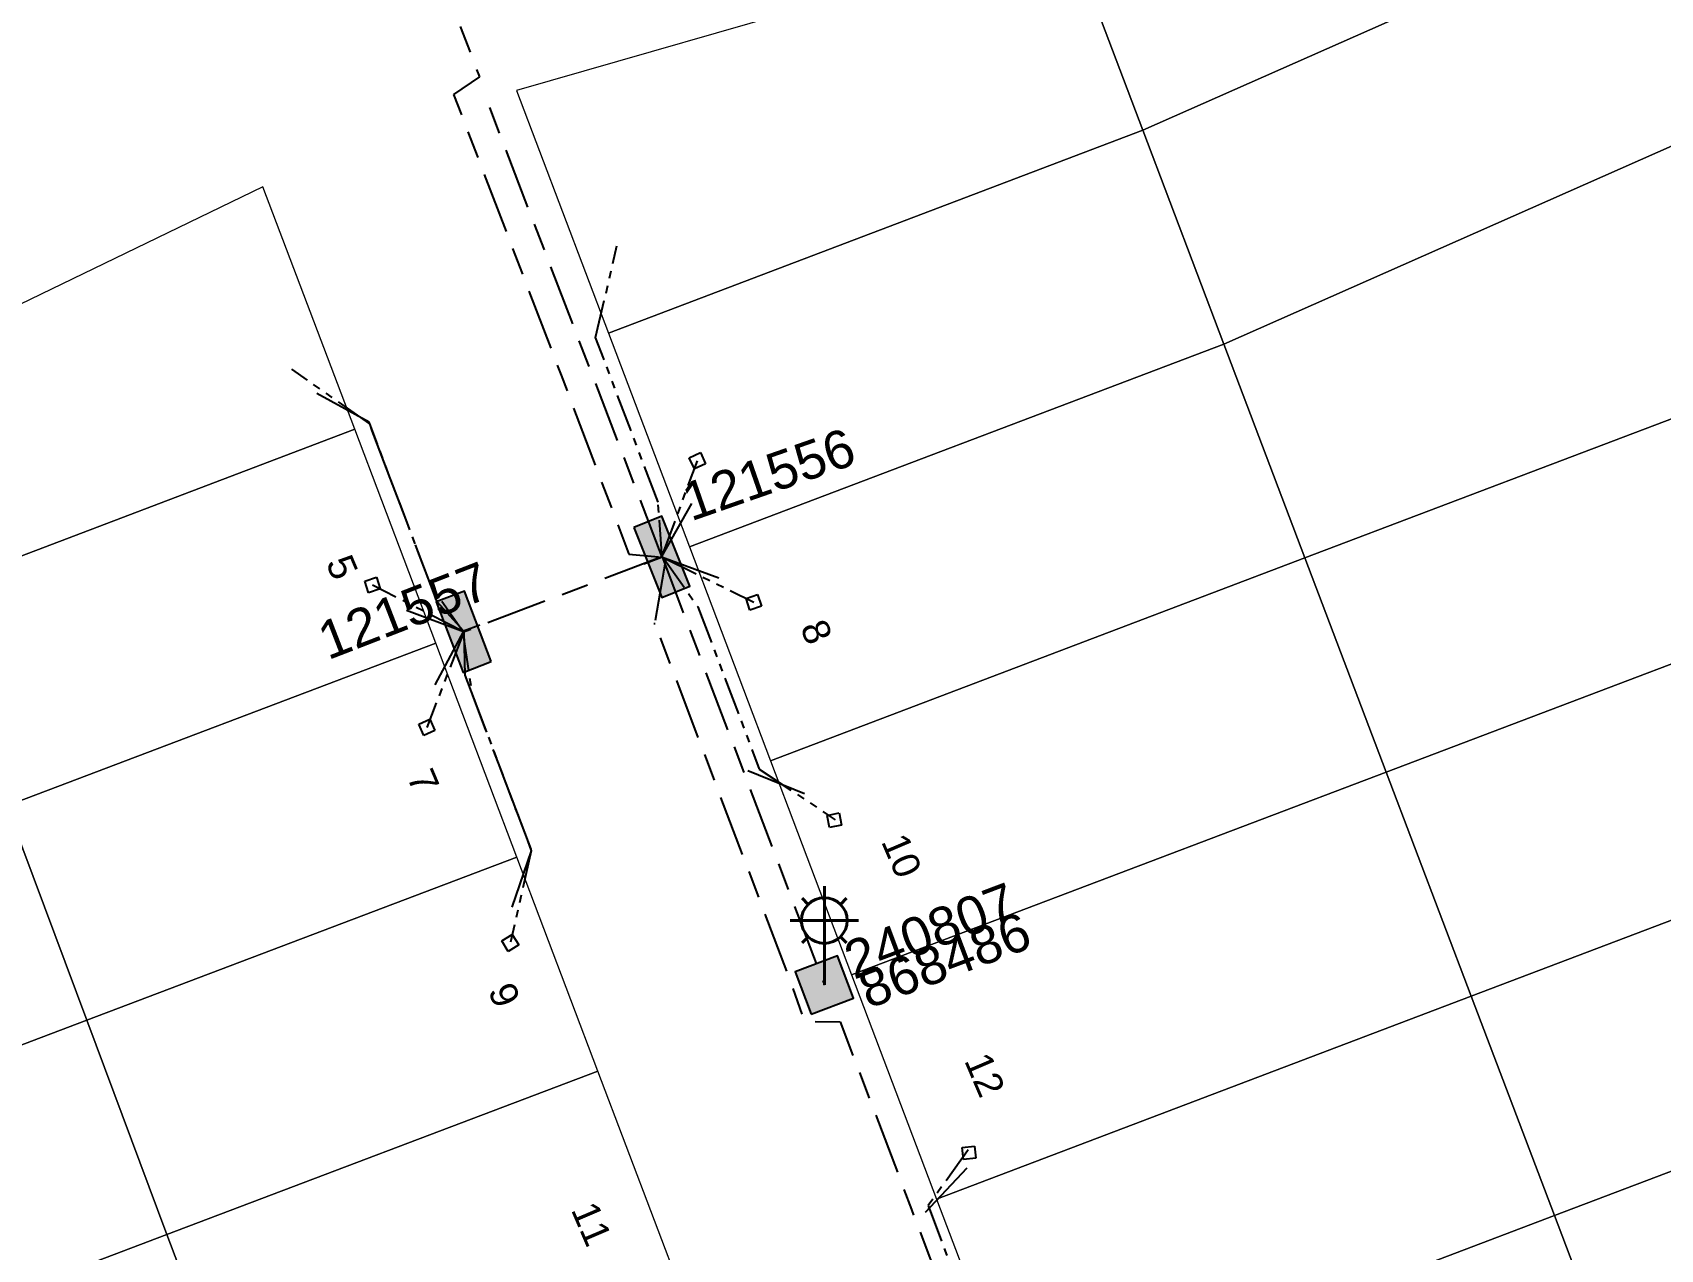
# Model space of a CAD drawing. Header units: metres. Extents: x 308667 to 309873, y 6270550 to 6271594.
# Drawn here: x 309149.4 to 309256.3, y 6271309.2 to 6271389.1 of the extents above; entities that cross this region are included whole.
import ezdxf
from ezdxf.enums import TextEntityAlignment as Align

# ---------------------------------------------------------------- set-up
doc = ezdxf.new("R2010")
doc.units = ezdxf.units.M
doc.linetypes.add('Cable Exist UG', pattern=[8.2, 4, -1.2, 1.8, -1.2])
doc.linetypes.add('PHANTOMX2', pattern=[5, 2.5, -0.5, 0.5, -0.5, 0.5, -0.5])
doc.layers.get('0').update_dxf_attribs({"color": 6})
for name, color, linetype, lineweight in [('Cadastre Land Parcels_SP_EXT', 96, 'Continuous', 15), ('Mains_LV_EXT', 161, 'Continuous', 25), ('Mains_LV_SL_EXT', 141, 'Continuous', 25)]:
    doc.layers.add(name, color=color, linetype=linetype, lineweight=lineweight)
for name, color, linetype in [('Equip_SP_SL_EXT', 7, 'Continuous'), ('Services_SP_EXT', 42, 'PHANTOMX2'), ('SupportsUG_SP_LV_EXT', 7, 'Continuous'), ('SupportsUG_SP_LV_SL_EXT', 7, 'Continuous'), ('Trench_SP_EXT', 7, 'Continuous')]:
    doc.layers.add(name, color=color, linetype=linetype)
doc.styles.add('COLUMN_LABEL', font='arial.ttf')
doc.styles.add('iecARIAL', font='arial.ttf', dxfattribs={"height": 2})
doc.styles.add('POLE_LABEL', font='arial.ttf', dxfattribs={"height": 2})
doc.styles.get("Standard").update_dxf_attribs({"font": 'arial.ttf'})

# ---------------------------------------------------------------- blocks, each defined once
blk = doc.blocks.new('COLUMN_EXT')
blk.add_hatch(color=256).paths.add_polyline_path([(-1.49, 1.48), (-1.49, -1.49), (1.48, -1.49), (1.48, 1.48)])
blk.add_lwpolyline([(-1.49, -1.49), (1.48, -1.49), (1.48, 1.48), (-1.49, 1.48)], close=True)
for tag, height, style, flags, p in [('ASSET_NUM', 2.5, 'COLUMN_LABEL', 8, (2, 2)), ('STRUCTURE_PLANT_NUMBER', 0.2, 'POLE_LABEL', 9, (1.81, 0.03)), ('STREET_CODE', 0.2, 'COLUMN_LABEL', 9, (1.81, -0.2))]:
    blk.add_attdef(tag, text='', height=height, dxfattribs=dict(style=style, flags=flags)).set_placement(p, align=Align.MIDDLE_LEFT)
at = {"flags": 9}
for tag, p in [('COLUMN_TYPE', (1.81, -0.4)), ('OWNED_BY', (1.81, -0.6)), ('STATE', (1.81, -0.8)), ('USAGE', (1.81, -1)), ('STREETNAME', (1.81, -1.6)), ('SUBURB', (1.81, -1.8)), ('LEGEND', (1.81, -1.2)), ('LOCATION', (1.81, -1.4)), ('NOTES', (1.81, -2))]:
    blk.add_attdef(tag, text='', height=0.2, dxfattribs=at).set_placement(p, align=Align.MIDDLE_LEFT)
at = {"flags": 1}
blk.add_attdef('Z', (1.81, -2.35), '', height=0.2, dxfattribs=at)
blk = doc.blocks.new('PILLAR_EXT')
blk.add_hatch(color=256).paths.add_polyline_path([(-2.475, 0.99), (-2.475, -0.99), (2.475, -0.99), (2.475, 0.99)])
blk.add_lwpolyline([(-2.475, -0.99), (2.475, -0.99), (2.475, 0.99), (-2.475, 0.99)], close=True)
at = {"style": 'iecARIAL', "flags": 8}
blk.add_attdef('ASSET_NUM', (1.5, 3.5), '', height=2.5, dxfattribs=at)
for tag, p, flags in [('OWNED_BY', (0, -0.2), 9), ('STATE', (0, -0.4), 9), ('SUPPORT_TYPE', (0, -0.6), 9), ('USAGE', (0, -0.8), 9), ('LEGEND', (0, -1), 9), ('LOCATION', (0, -1.2), 9), ('STREETNAME', (0, -1.8), 9), ('SUBURB', (0, -2), 1), ('NOTES', (0, -1.4), 9), ('PARENT', (0, -1.6), 9)]:
    blk.add_attdef(tag, p, '', height=0.2, dxfattribs=dict(flags=flags))
blk = doc.blocks.new('SL_LANTERN_EXT')
at = {"lineweight": 40}
for p, q in [((0, 1.97), (0, 6.47)), ((-1.46, 5.68), (-1.06, 5.28)), ((1.46, 5.68), (1.06, 5.28)), ((-2.25, 4.22), (2.25, 4.22)), ((-1.46, 2.76), (-1.06, 3.16)), ((0, 0), (0, 2.72)), ((1.46, 2.76), (1.06, 3.16))]:
    blk.add_line(p, q, dxfattribs=at)
blk.add_circle((0, 4.22), 1.5, dxfattribs=at)
at = {"style": 'iecARIAL', "flags": 8}
blk.add_attdef('ASSET_NUM', (1.5, 1.5), '', height=2.5, dxfattribs=at)
for tag, p, height, flags in [('CONSTRUCTED_VOLTAGE', (0.98, -0.65), 0.2, 9), ('CONTROL_TYPE', (0.98, -0.85), 0.2, 9), ('LANTERN_PURPOSE', (0.98, -1.05), 0.2, 9), ('LANTERN_TYPE', (0.98, -1.25), 0.2, 9), ('LNUMBER', (2.18, -3.25), 2.5, 8), ('OPERATING_VOLTAGE', (0.98, -1.65), 0.2, 9), ('ORIENTATION', (0.98, -1.85), 0.2, 9), ('OWNED_BY', (0.98, -2.05), 0.2, 9), ('STATE', (0.98, -2.25), 0.2, 9), ('NO_PHASES', (0.98, -1.45), 0.2, 9), ('USAGE', (0.98, -2.45), 0.2, 9), ('CEXIST', (0.98, -2.65), 0.2, 9), ('CNEW', (0.98, -2.85), 0.2, 9), ('CNUMBER', (0.98, -3.05), 0.2, 9), ('CREMOVE', (0.98, -3.25), 0.2, 9), ('CREPLACE', (0.98, -3.45), 0.2, 9), ('LKINGHEIGHT', (0.98, -3.65), 0.2, 9), ('LBRACKET', (0.98, -3.85), 0.2, 9), ('LBRACKETVOCAB', (0.98, -4.05), 0.2, 9), ('LCATEGORY', (0.98, -4.25), 0.2, 9), ('LCHARGE1', (0.98, -4.45), 0.2, 9), ('LCHARGE1PERCENT', (0.98, -4.65), 0.2, 9), ('LCHARGE2', (0.98, -4.85), 0.2, 9), ('LCHARGE2PERCENT', (0.98, -5.05), 0.2, 9), ('LCHARGE3', (0.98, -5.25), 0.2, 9), ('LCHARGE3PERCENT', (0.98, -5.45), 0.2, 9), ('LEXIST', (0.98, -5.65), 0.2, 9), ('LLAMP', (0.98, -5.85), 0.2, 9), ('LLAMPVOCAB', (0.98, -6.05), 0.2, 9), ('LMAST', (0.98, -6.25), 0.2, 9), ('LMASTVOCAB', (0.98, -6.45), 0.2, 9), ('LNEW', (0.98, -6.65), 0.2, 9), ('LANTNUMBER', (0.98, -6.85), 0.2, 9), ('LOUTREACH', (0.98, -7.25), 0.2, 9), ('LOUTREACHVOCAB', (0.98, -7.45), 0.2, 9), ('LRATECODE', (0.98, -7.65), 0.2, 9), ('LREMOVE', (0.98, -7.85), 0.2, 9), ('LREPLACE', (0.98, -8.05), 0.2, 9), ('LTYPE', (0.98, -8.25), 0.2, 9), ('LTYPEVOCAB', (0.98, -8.45), 0.2, 9), ('LEGEND', (0.98, -8.65), 0.2, 9), ('STREETNAME', (0.98, -9.25), 0.2, 9), ('SUBURB', (0.98, -9.45), 0.2, 1), ('LOCATION', (0.98, -8.85), 0.2, 9), ('NOTES', (0.98, -9.05), 0.2, 9)]:
    blk.add_attdef(tag, p, '', height=height, dxfattribs=dict(flags=flags))
blk = doc.blocks.new('CCP_EXT')
at = {"flags": 9}
for tag, p in [('STATE', (0, -1.8)), ('LEGEND', (0, -1.4)), ('LIFE_SUPPORT', (0, -1.6)), ('NOTES', (0, -2))]:
    blk.add_attdef(tag, text='', height=0.2, dxfattribs=at).set_placement(p, align=Align.MIDDLE_LEFT)
blk.add_wipeout([(0, 0.57), (0.57, 0), (0, -0.57), (-0.57, 0)])
blk.add_lwpolyline([(-0.57, 0), (0, 0.57), (0.57, 0), (0, -0.57), (-0.57, 0)])
at = {"flags": 1}
blk.add_attdef('Z', (0, 0), '', height=0.2, dxfattribs=at)
at = {"flags": 9}
for tag, p in [('CCP_TYPE', (0, 0)), ('CONSTRUCTED_VOLTAGE', (0, -0.2)), ('OPERATING_VOLTAGE', (0, -0.6)), ('ORIENTATION', (0, -0.8)), ('OWNED_BY', (0, -1)), ('NO_PHASES', (0, -0.4)), ('USAGE', (0, -1.2))]:
    blk.add_attdef(tag, text='', height=0.2, dxfattribs=at).set_placement(p, align=Align.MIDDLE_LEFT)

msp = doc.modelspace()

# ---------------------------------------------------------------- linework, layer by layer
at = {"layer": 'Cadastre Land Parcels_SP_EXT', "linetype": 'Continuous'}
for points in [[(309256.263, 6271397.679), (309255.931, 6271398.339), (309255.595, 6271398.995), (309255.253, 6271399.65), (309254.905, 6271400.3), (309249.163, 6271410.944), (309216.817, 6271397.156), (309222.312, 6271382.655), (309256.263, 6271397.679)], [(309261.989, 6271383.817), (309259.815, 6271389.552), (309259.526, 6271390.305), (309259.23, 6271391.055), (309258.927, 6271391.804), (309258.617, 6271392.548), (309258.3, 6271393.29), (309257.978, 6271394.03), (309257.648, 6271394.766), (309257.312, 6271395.498), (309256.969, 6271396.228), (309256.619, 6271396.956), (309256.263, 6271397.679), (309222.312, 6271382.655), (309227.63, 6271368.62), (309261.989, 6271383.817)], [(309222.312, 6271382.655), (309216.817, 6271397.156), (309203.148, 6271391.58), (309181.209, 6271385.25), (309187.236, 6271369.344), (309222.312, 6271382.655)], [(309268.023, 6271367.893), (309261.989, 6271383.817), (309227.63, 6271368.62), (309232.947, 6271354.586), (309268.023, 6271367.893)], [(309227.63, 6271368.62), (309222.312, 6271382.655), (309187.236, 6271369.344), (309192.555, 6271355.311), (309227.63, 6271368.62)], [(309170.585, 6271363.03), (309164.557, 6271378.936), (309137.48, 6271365.836), (309138.309, 6271363.615), (309142.505, 6271352.372), (309170.585, 6271363.03)], [(309232.947, 6271354.586), (309227.63, 6271368.62), (309192.555, 6271355.311), (309197.873, 6271341.276), (309232.947, 6271354.586)], [(309273.351, 6271353.834), (309268.023, 6271367.893), (309232.947, 6271354.586), (309238.272, 6271340.533), (309273.351, 6271353.834)], [(309175.904, 6271348.996), (309170.585, 6271363.03), (309142.505, 6271352.372), (309143.557, 6271349.555), (309147.753, 6271338.313), (309175.904, 6271348.996)], [(309238.272, 6271340.533), (309232.947, 6271354.586), (309197.873, 6271341.276), (309203.195, 6271327.232), (309238.272, 6271340.533)], [(309278.928, 6271339.14), (309273.351, 6271353.834), (309238.272, 6271340.533), (309243.857, 6271325.832), (309278.928, 6271339.14)], [(309181.224, 6271334.956), (309175.904, 6271348.996), (309147.753, 6271338.313), (309148.804, 6271335.495), (309153.001, 6271324.248), (309181.224, 6271334.956)], [(309243.857, 6271325.832), (309238.272, 6271340.533), (309203.195, 6271327.232), (309208.777, 6271312.52), (309243.857, 6271325.832)], [(309263.35, 6271316.752), (309284.393, 6271324.736), (309278.928, 6271339.14), (309243.857, 6271325.832), (309249.321, 6271311.429), (309263.35, 6271316.752)], [(309153.001, 6271324.248), (309148.804, 6271335.495), (309120.381, 6271324.716), (309124.635, 6271313.491), (309153.001, 6271324.248)], [(309186.544, 6271320.918), (309181.224, 6271334.956), (309153.001, 6271324.248), (309158.248, 6271310.19), (309186.544, 6271320.918)], [(309235.288, 6271306.098), (309249.321, 6271311.429), (309243.857, 6271325.832), (309208.777, 6271312.52), (309214.245, 6271298.113), (309235.288, 6271306.098)], [(309158.248, 6271310.19), (309153.001, 6271324.248), (309124.635, 6271313.491), (309129.951, 6271299.461), (309158.248, 6271310.19)], [(309192.128, 6271306.209), (309186.544, 6271320.918), (309158.248, 6271310.19), (309163.833, 6271295.474), (309192.128, 6271306.209)], [(309274.836, 6271286.474), (309263.35, 6271316.752), (309249.321, 6271311.429), (309260.811, 6271281.136), (309274.836, 6271286.474)], [(309260.811, 6271281.136), (309249.321, 6271311.429), (309235.288, 6271306.098), (309246.779, 6271275.819), (309260.811, 6271281.136)], [(309163.833, 6271295.474), (309158.248, 6271310.19), (309129.951, 6271299.461), (309135.539, 6271284.74), (309163.833, 6271295.474)]]:
    msp.add_lwpolyline(points, close=True, dxfattribs=at)
at = {"layer": 'Mains_LV_EXT', "linetype": 'Cable Exist UG', "flags": 128}
for points in [[(309141.583, 6271386.422), (309143.382, 6271386.867), (309146.269, 6271394.255), (309146.269, 6271394.255), (309153.784, 6271398.825), (309160.79, 6271396.345), (309172.801, 6271403.162), (309172.801, 6271403.162), (309172.844, 6271401.632), (309178.769, 6271386.164), (309177.076, 6271384.992), (309177.076, 6271384.992), (309184.13, 6271366.577), (309188.586, 6271354.826), (309190.829, 6271354.624)], [(309190.732, 6271354.662), (309177.734, 6271349.711)]]:
    msp.add_lwpolyline(points, dxfattribs=at)
at = {"layer": 'Mains_LV_SL_EXT', "linetype": 'Cable Exist UG'}
msp.add_lwpolyline([(309190.771, 6271354.643), (309179.281, 6271384.585)], dxfattribs=at)
at = {"layer": 'Services_SP_EXT'}
msp.add_lwpolyline([(309190.768, 6271354.579), (309190.498, 6271358.243), (309190.498, 6271358.243), (309186.933, 6271367.645), (309186.397, 6271369.047), (309187.797, 6271375.056)], dxfattribs=at)
at = {"layer": 'Trench_SP_EXT', "linetype": 'Cable Exist UG'}
for points in [[(309190.744, 6271354.685), (309192.999, 6271358.686)], [(309190.713, 6271354.653), (309195.097, 6271353.054)], [(309189.551, 6271354.207), (309190.729, 6271354.637)], [(309177.732, 6271349.737), (309173.444, 6271351.329)], [(309177.716, 6271349.785), (309175.6, 6271345.796)], [(309178.798, 6271350.183), (309177.716, 6271349.785)], [(309177.748, 6271349.753), (309177.817, 6271346.887), (309177.817, 6271346.887), (309182.175, 6271335.379), (309180.898, 6271331.667)], [(309196.392, 6271340.638), (309200.489, 6271338.967)]]:
    msp.add_lwpolyline(points, dxfattribs=at)

# ---------------------------------------------------------------- block references
at = {"layer": 'Equip_SP_SL_EXT'}
ref = msp.add_blockref('SL_LANTERN_EXT', (309201.406, 6271326.574), dxfattribs=at)
ref.add_attrib('ASSET_NUM', '240807', dxfattribs={"layer": '0', "height": 2.5, "rotation": 20.62211, "style": 'iecARIAL'}).set_placement((309202.906, 6271328.074), align=Align.MIDDLE_LEFT)
at = {"layer": 'SupportsUG_SP_LV_EXT'}
ref = msp.add_blockref('PILLAR_EXT', (309190.744, 6271354.657), dxfattribs=dict(at, rotation=291.741998703648))
ref.add_attrib('ASSET_NUM', '121556', dxfattribs={"layer": '0', "height": 2.5, "rotation": 19.23746, "style": 'iecARIAL'}).set_placement((309192.244, 6271358.157), align=Align.MIDDLE_LEFT)
ref = msp.add_blockref('PILLAR_EXT', (309177.74, 6271349.743), dxfattribs=dict(at, rotation=110.8754108140097))
ref.add_attrib('ASSET_NUM', '121557', dxfattribs={"layer": '0', "height": 2.5, "rotation": 21.18852, "style": 'iecARIAL'}).set_placement((309179.24, 6271353.243), align=Align.MIDDLE_RIGHT)
at = {"layer": 'SupportsUG_SP_LV_SL_EXT'}
ref = msp.add_blockref('COLUMN_EXT', (309201.406, 6271326.574), dxfattribs=dict(at, rotation=20.90548809922584))
ref.add_attrib('ASSET_NUM', '868486', dxfattribs={"layer": '0', "height": 2.5, "rotation": 20.62211, "style": 'COLUMN_LABEL'}).set_placement((309203.406, 6271327.324), align=Align.TOP_LEFT)

# ---------------------------------------------------------------- texts
at = {"layer": 'Cadastre Land Parcels_SP_EXT'}
for s, rotation, p in [('5', 293.0881, (309168.667, 6271354.274)), ('8', 293.08323, (309199.792, 6271350.03)), ('7', 293.0862, (309173.987, 6271340.238)), ('10', 293.08379, (309205.112, 6271335.991)), ('9', 293.08569, (309179.307, 6271326.2)), ('12', 293.11131, (309210.564, 6271321.613)), ('11', 293.12059, (309184.758, 6271311.827))]:
    msp.add_text(s, height=1.8, rotation=rotation, dxfattribs=at).set_placement(p)

# ---------------------------------------------------------------- next in the draw order: block references
at = {"layer": 'Services_SP_EXT'}
for p, rotation in [((309193.072, 6271360.969), 249.741998808977), ((309171.754, 6271352.811), 332.8754109423444), ((309196.776, 6271351.68), 153.7419988983995), ((309175.317, 6271343.467), 68.87541082581738), ((309202.069, 6271337.378), 146.0882864040194), ((309180.792, 6271329.324), 76.77871976827807), ((309210.894, 6271315.553), 231.3401917459099)]:
    msp.add_blockref('CCP_EXT', p, dxfattribs=dict(at, rotation=rotation))

# ---------------------------------------------------------------- next in the draw order: linework, layer by layer
at = {"layer": 'Mains_LV_EXT', "linetype": 'Cable Exist UG', "flags": 128}
msp.add_lwpolyline([(309190.989, 6271354.42), (309190.27, 6271350.296), (309190.27, 6271350.296), (309199.059, 6271327.114), (309200.09, 6271324.191), (309202.443, 6271324.155), (309202.443, 6271324.155), (309207.129, 6271311.823), (309211.918, 6271299.21), (309211.918, 6271299.21), (309200.22, 6271294.595), (309199.657, 6271292.119)], dxfattribs=at)
at = {"layer": 'Mains_LV_SL_EXT', "linetype": 'Cable Exist UG'}
msp.add_lwpolyline([(309190.732, 6271354.72), (309201.409, 6271326.558)], dxfattribs=at)
at = {"layer": 'Services_SP_EXT'}
for points in [[(309177.743, 6271349.674), (309175.616, 6271352.699), (309175.616, 6271352.699), (309171.569, 6271363.384), (309166.465, 6271366.975)], [(309190.744, 6271354.657), (309193.072, 6271360.969)], [(309190.744, 6271354.657), (309196.776, 6271351.68)], [(309190.768, 6271354.711), (309193.103, 6271351.373), (309193.103, 6271351.373), (309197.138, 6271340.733), (309202.117, 6271337.411)], [(309177.74, 6271349.743), (309171.754, 6271352.811)], [(309177.74, 6271349.743), (309175.317, 6271343.467)], [(309177.677, 6271349.674), (309178.292, 6271345.632), (309178.292, 6271345.632), (309182.175, 6271335.379), (309180.814, 6271329.381)], [(309210.846, 6271315.754), (309208.227, 6271312.095), (309213.175, 6271298.707), (309212.509, 6271297.252)]]:
    msp.add_lwpolyline(points, dxfattribs=at)
at = {"layer": 'Trench_SP_EXT', "linetype": 'Cable Exist UG'}
for points in [[(309177.732, 6271349.801), (309175.993, 6271351.702), (309175.993, 6271351.702), (309171.569, 6271363.384), (309171.525, 6271363.501), (309168.107, 6271365.386)], [(309210.768, 6271314.548), (309207.912, 6271311.501)]]:
    msp.add_lwpolyline(points, dxfattribs=at)

doc.saveas('drawing.dxf')
